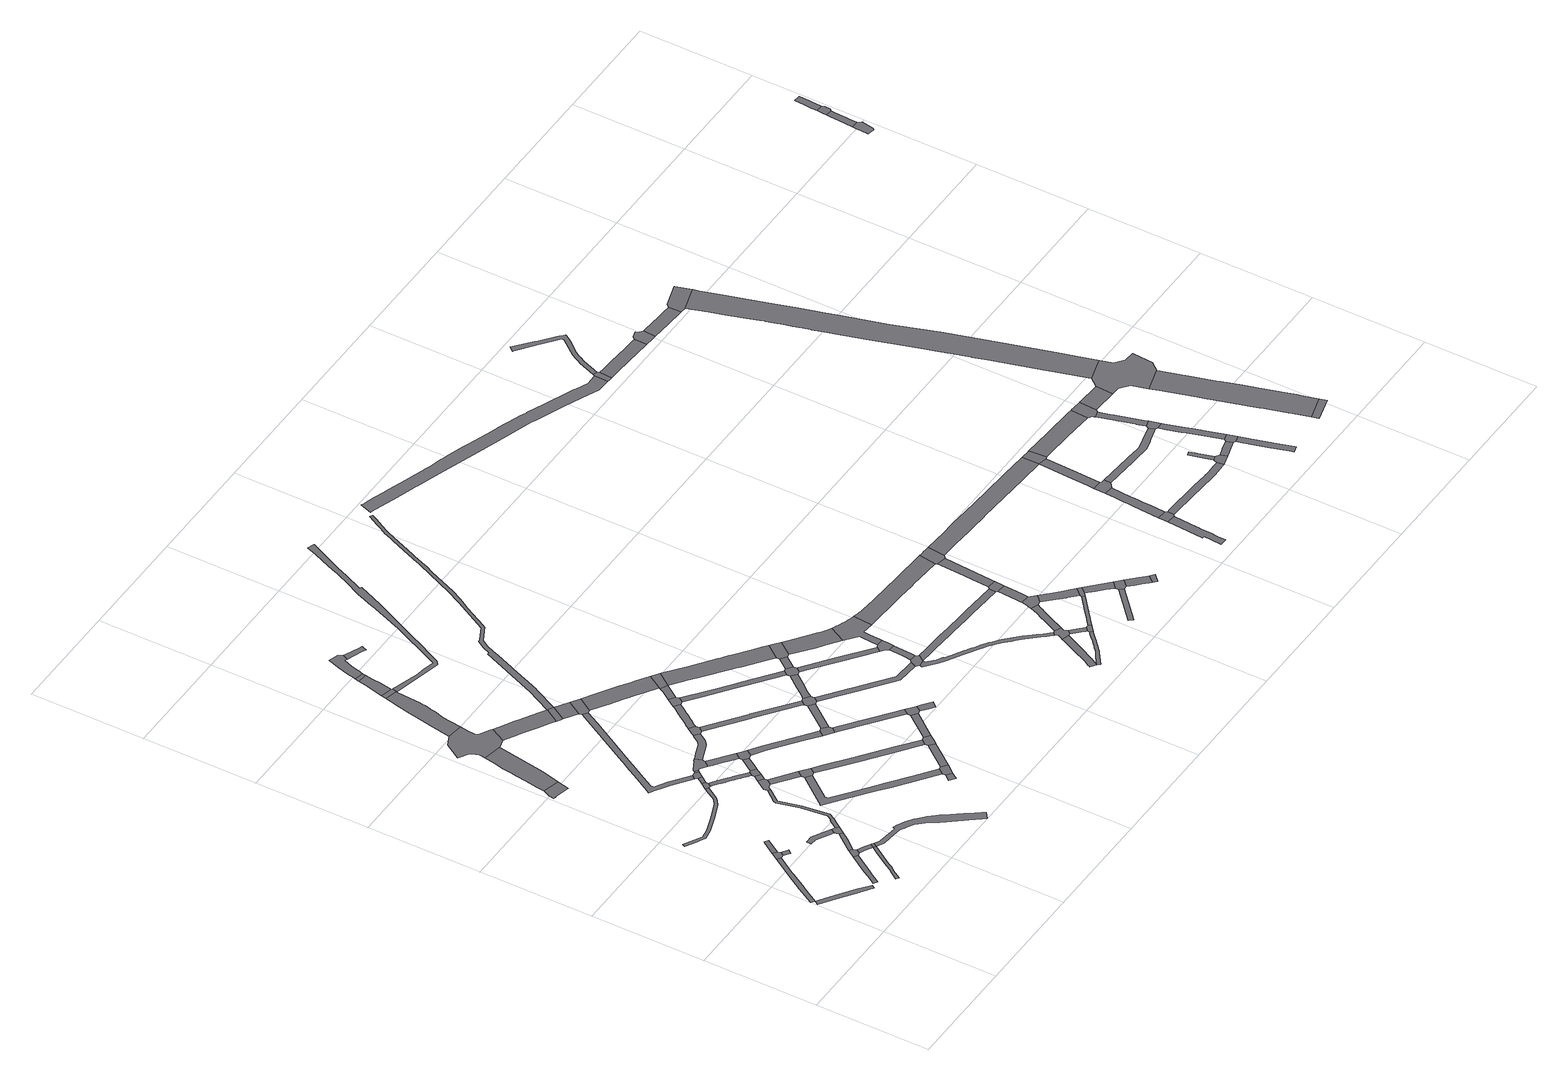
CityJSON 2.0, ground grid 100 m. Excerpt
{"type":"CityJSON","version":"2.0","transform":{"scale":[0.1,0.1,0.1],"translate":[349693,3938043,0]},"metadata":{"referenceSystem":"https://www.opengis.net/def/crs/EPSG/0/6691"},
"CityObjects":{
"road1":{"type":"Road","attributes":{"RoadStructureAttribute.sectionType":"1"},"geometry":[{"type":"MultiSurface","lod":"1","boundaries":[[[0,1,2,3,4,5,6,7,8,9,10,11,12,13,14]]]}]},
"road2":{"type":"Road","attributes":{"RoadStructureAttribute.sectionType":"1"},"geometry":[{"type":"MultiSurface","lod":"1","boundaries":[[[15,16,17,14,18,19,20,21,22,23]]]}]},
"road3":{"type":"Road","geometry":[{"type":"MultiSurface","lod":"1","boundaries":[[[24,23,22,25,26,27]]]}]},
"road4":{"type":"Road","attributes":{"RoadStructureAttribute.sectionType":"1"},"geometry":[{"type":"MultiSurface","lod":"1","boundaries":[[[28,29,30,31,32,33,34,35,36,37,38]]]}]},
"road5":{"type":"Road","geometry":[{"type":"MultiSurface","lod":"1","boundaries":[[[39,40,26,25]]]}]},
"road6":{"type":"Road","attributes":{"RoadStructureAttribute.sectionType":"1"},"geometry":[{"type":"MultiSurface","lod":"1","boundaries":[[[41,42,43,24,27]]]}]},
"road7":{"type":"Road","attributes":{"RoadStructureAttribute.sectionType":"1"},"geometry":[{"type":"MultiSurface","lod":"1","boundaries":[[[44,45,46,47,48,49,50,51,52,53,54,55,56]]]}]},
"road8":{"type":"Road","geometry":[{"type":"MultiSurface","lod":"1","boundaries":[[[57,58,28,38,59,60,61,62,63]]]}]},
"road9":{"type":"Road","attributes":{"RoadStructureAttribute.sectionType":"1"},"geometry":[{"type":"MultiSurface","lod":"1","boundaries":[[[64,65,61,60,66,67,56]]]}]},
"road10":{"type":"Road","attributes":{"RoadStructureAttribute.sectionType":"1"},"geometry":[{"type":"MultiSurface","lod":"1","boundaries":[[[68,69,70,71,72,73,74,75,76,77,78,79,80,81,82,83,84,85,86,87,88,89,90]]]}]},
"road11":{"type":"Road","attributes":{"RoadStructureAttribute.sectionType":"1"},"geometry":[{"type":"MultiSurface","lod":"1","boundaries":[[[62,91,92,93,94,95,96,63]]]}]},
"road12":{"type":"Road","attributes":{"RoadStructureAttribute.sectionType":"1"},"geometry":[{"type":"MultiSurface","lod":"1","boundaries":[[[97,98,99,100,101,102,103,104]]]}]},
"road13":{"type":"Road","geometry":[{"type":"MultiSurface","lod":"1","boundaries":[[[55,105,106,64,56]]]}]},
"road14":{"type":"Road","geometry":[{"type":"MultiSurface","lod":"1","boundaries":[[[107,108,109,110,111,112,113,114,115]]]}]},
"road15":{"type":"Road","geometry":[{"type":"MultiSurface","lod":"1","boundaries":[[[116,104,103,94,93,117]]]}]},
"road16":{"type":"Road","attributes":{"function":"3","RoadStructureAttribute.sectionType":"1"},"geometry":[{"type":"MultiSurface","lod":"1","boundaries":[[[118,119,120,121,122,123,124,107,115,125,126,127]]]}]},
"road17":{"type":"Road","attributes":{"RoadStructureAttribute.sectionType":"1"},"geometry":[{"type":"MultiSurface","lod":"1","boundaries":[[[128,129,130,131,132,133,134,135,136,137,138,139,140,141,142,143,116,117]]]}]},
"road18":{"type":"Road","attributes":{"RoadStructureAttribute.sectionType":"1"},"geometry":[{"type":"MultiSurface","lod":"1","boundaries":[[[144,145,146,147,148,149,150,151,152,153,154,155,156,157,158,159,160,161,162,163,164,165,166,167,168,169,170,171,172,105,55,173,174,175,176,177,178,179,180,181,182,183,184,185,186,187,188,189,190]]]}]},
"road19":{"type":"Road","geometry":[{"type":"MultiSurface","lod":"1","boundaries":[[[191,192,80,79,193,194]]]}]},
"road20":{"type":"Road","geometry":[{"type":"MultiSurface","lod":"1","boundaries":[[[126,195,196,197,198,199,200,201,202,203,204,205,206,207,208,209,127]]]}]},
"road21":{"type":"Road","attributes":{"RoadStructureAttribute.sectionType":"1"},"geometry":[{"type":"MultiSurface","lod":"1","boundaries":[[[210,192,191,211]]]}]},
"road22":{"type":"Road","geometry":[{"type":"MultiSurface","lod":"1","boundaries":[[[212,213,214,215,210,211,216,217,218]]]}]},
"road23":{"type":"Road","attributes":{"RoadStructureAttribute.sectionType":"1"},"geometry":[{"type":"MultiSurface","lod":"1","boundaries":[[[193,219,220,221,222,223,224,225,226,227,228,229,230,231,232,233,234,235,236,237,238,239,240,241,242,243,244,194]]]}]},
"road24":{"type":"Road","geometry":[{"type":"MultiSurface","lod":"1","boundaries":[[[134,245,246,247,248,249,250,251,252,135]]]}]},
"road25":{"type":"Road","attributes":{"RoadStructureAttribute.sectionType":"1"},"geometry":[{"type":"MultiSurface","lod":"1","boundaries":[[[217,253,254,218]]]}]},
"road26":{"type":"Road","attributes":{"RoadStructureAttribute.sectionType":"1"},"geometry":[{"type":"MultiSurface","lod":"1","boundaries":[[[255,256,257,258,259,260,261,262,263,264,265,266,267,268,269,270,271,272,273,274,275,276,277,278,215,214]]]}]},
"road27":{"type":"Road","attributes":{"RoadStructureAttribute.sectionType":"1"},"geometry":[{"type":"MultiSurface","lod":"1","boundaries":[[[249,279,280,250]]]}]},
"road28":{"type":"Road","geometry":[{"type":"MultiSurface","lod":"1","boundaries":[[[281,282,283,284,285,254,253,286,287,288,289]]]}]},
"road29":{"type":"Road","attributes":{"RoadStructureAttribute.sectionType":"1"},"geometry":[{"type":"MultiSurface","lod":"1","boundaries":[[[248,247,290,291]]]}]},
"road30":{"type":"Road","geometry":[{"type":"MultiSurface","lod":"1","boundaries":[[[280,279,292,293,294,233,232]]]}]},
"road31":{"type":"Road","attributes":{"function":"3","RoadStructureAttribute.sectionType":"1"},"geometry":[{"type":"MultiSurface","lod":"1","boundaries":[[[295,296,297,298,299,300,301,302,202,201,303,304,305,306,307,308,309,310,311,312,313,314,315]]]}]},
"road32":{"type":"Road","attributes":{"RoadStructureAttribute.sectionType":"1"},"geometry":[{"type":"MultiSurface","lod":"1","boundaries":[[[316,288,287,317,318,319,320]]]}]},
"road33":{"type":"Road","attributes":{"RoadStructureAttribute.sectionType":"1"},"geometry":[{"type":"MultiSurface","lod":"1","boundaries":[[[293,321,322,323,324,325,326,294]]]}]},
"road34":{"type":"Road","attributes":{"RoadStructureAttribute.sectionType":"1"},"geometry":[{"type":"MultiSurface","lod":"1","boundaries":[[[327,328,329,330,331,332,333,334,335,336,196,195,337,338,339,340,341,342,343,344,345,346]]]}]},
"road35":{"type":"Road","geometry":[{"type":"MultiSurface","lod":"1","boundaries":[[[290,347,348,349,350,351,352,291]]]}]},
"road36":{"type":"Road","attributes":{"RoadStructureAttribute.sectionType":"1"},"geometry":[{"type":"MultiSurface","lod":"1","boundaries":[[[353,354,355,356,357,358,359,348,347,360,361,362,363,364,365]]]}]},
"road37":{"type":"Road","geometry":[{"type":"MultiSurface","lod":"1","boundaries":[[[366,367,316,320,368,323,322,369,370]]]}]},
"road38":{"type":"Road","attributes":{"RoadStructureAttribute.sectionType":"1"},"geometry":[{"type":"MultiSurface","lod":"1","boundaries":[[[371,372,373,374,375,376,377,281,289,378,379,380,381,382,383,384]]]}]},
"road39":{"type":"Road","geometry":[{"type":"MultiSurface","lod":"1","boundaries":[[[314,385,386,387,388,315]]]}]},
"road40":{"type":"Road","attributes":{"function":"3","RoadStructureAttribute.sectionType":"1"},"geometry":[{"type":"MultiSurface","lod":"1","boundaries":[[[389,390,388,387,391,392,393,394]]]}]},
"road41":{"type":"Road","geometry":[{"type":"MultiSurface","lod":"1","boundaries":[[[327,346,395,396,397]]]}]},
"road42":{"type":"Road","geometry":[{"type":"MultiSurface","lod":"1","boundaries":[[[394,393,398,399,400]]]}]},
"road43":{"type":"Road","attributes":{"RoadStructureAttribute.sectionType":"1"},"geometry":[{"type":"MultiSurface","lod":"1","boundaries":[[[401,402,403,404]]]}]},
"road44":{"type":"Road","attributes":{"RoadStructureAttribute.sectionType":"1"},"geometry":[{"type":"MultiSurface","lod":"1","boundaries":[[[396,405,406,407,408,397]]]}]},
"road45":{"type":"Road","geometry":[{"type":"MultiSurface","lod":"1","boundaries":[[[383,409,410,411,412,413,414,384]]]}]},
"road46":{"type":"Road","attributes":{"RoadStructureAttribute.sectionType":"1"},"geometry":[{"type":"MultiSurface","lod":"1","boundaries":[[[369,415,416,417,418,419,420,421,422,370]]]}]},
"road47":{"type":"Road","geometry":[{"type":"MultiSurface","lod":"1","boundaries":[[[401,404,423,424,353,365]]]}]},
"road48":{"type":"Road","attributes":{"RoadStructureAttribute.sectionType":"1"},"geometry":[{"type":"MultiSurface","lod":"1","boundaries":[[[425,426,427,428,350,349,429,430,431,432,433,434]]]}]},
"road49":{"type":"Road","geometry":[{"type":"MultiSurface","lod":"1","boundaries":[[[408,407,267,266,435,436]]]}]},
"road50":{"type":"Road","geometry":[{"type":"MultiSurface","lod":"1","boundaries":[[[437,438,439,440,441,399,398,442,443,444,445,446,447,448,449,450,451]]]}]},
"road51":{"type":"Road","attributes":{"RoadStructureAttribute.sectionType":"1"},"geometry":[{"type":"MultiSurface","lod":"1","boundaries":[[[452,453,454,455,456,457,458,459,412,411,460,461,462,463,464,465,466,467,468,469]]]}]},
"road52":{"type":"Road","attributes":{"RoadStructureAttribute.sectionType":"1"},"geometry":[{"type":"MultiSurface","lod":"1","boundaries":[[[470,424,423,471,472,473]]]}]},
"road53":{"type":"Road","attributes":{"RoadStructureAttribute.sectionType":"1"},"geometry":[{"type":"MultiSurface","lod":"1","boundaries":[[[448,474,475,476,477,478,479,449]]]}]},
"road54":{"type":"Road","geometry":[{"type":"MultiSurface","lod":"1","boundaries":[[[480,419,418,481,482,483]]]}]},
"road55":{"type":"Road","attributes":{"RoadStructureAttribute.sectionType":"1"},"geometry":[{"type":"MultiSurface","lod":"1","boundaries":[[[409,484,485,486,487,488,489,490,410]]]}]},
"road56":{"type":"Road","attributes":{"RoadStructureAttribute.sectionType":"1"},"geometry":[{"type":"MultiSurface","lod":"1","boundaries":[[[435,491,492,493,494,495,496,497,498,499,500,501,502,503,504,505,506,507,436]]]}]},
"road57":{"type":"Road","geometry":[{"type":"MultiSurface","lod":"1","boundaries":[[[508,469,468,509,510,511]]]}]},
"road58":{"type":"Road","geometry":[{"type":"MultiSurface","lod":"1","boundaries":[[[472,512,513,514,515,434,433,473]]]}]},
"road59":{"type":"Road","attributes":{"RoadStructureAttribute.sectionType":"1"},"geometry":[{"type":"MultiSurface","lod":"1","boundaries":[[[516,517,508,511,518]]]}]},
"road60":{"type":"Road","attributes":{"RoadStructureAttribute.sectionType":"1"},"geometry":[{"type":"MultiSurface","lod":"1","boundaries":[[[519,520,480,483]]]}]},
"road61":{"type":"Road","attributes":{"RoadStructureAttribute.sectionType":"1"},"geometry":[{"type":"MultiSurface","lod":"1","boundaries":[[[521,522,482,481,523,524,525,526]]]}]},
"road62":{"type":"Road","attributes":{"RoadStructureAttribute.sectionType":"1"},"geometry":[{"type":"MultiSurface","lod":"1","boundaries":[[[527,515,514,528]]]}]},
"road63":{"type":"Road","geometry":[{"type":"MultiSurface","lod":"1","boundaries":[[[518,529,530,500,499,516]]]}]},
"road64":{"type":"Road","geometry":[{"type":"MultiSurface","lod":"1","boundaries":[[[520,519,531,532,533,534,535,488,487]]]}]},
"road65":{"type":"Road","attributes":{"RoadStructureAttribute.sectionType":"1"},"geometry":[{"type":"MultiSurface","lod":"1","boundaries":[[[536,537,538,510,509,539,540,541,542,543]]]}]},
"road66":{"type":"Road","attributes":{"RoadStructureAttribute.sectionType":"1"},"geometry":[{"type":"MultiSurface","lod":"1","boundaries":[[[544,545,546,547,548,549,550,551,552,553,554,555,556,557,558,559,560,561,562,563,564,565,566,386,385,567,568,569,570,571,572,573,574,575,576,577,578,579,580,581,582,583]]]}]},
"road67":{"type":"Road","geometry":[{"type":"MultiSurface","lod":"1","boundaries":[[[525,527,528,584,585,526]]]}]},
"road68":{"type":"Road","attributes":{"RoadStructureAttribute.sectionType":"1"},"geometry":[{"type":"MultiSurface","lod":"1","boundaries":[[[586,587,588,589,590,591,535,534]]]}]},
"road69":{"type":"Road","attributes":{"RoadStructureAttribute.sectionType":"1"},"geometry":[{"type":"MultiSurface","lod":"1","boundaries":[[[592,593,594,595,585,584]]]}]},
"road70":{"type":"Road","attributes":{"RoadStructureAttribute.sectionType":"1"},"geometry":[{"type":"MultiSurface","lod":"1","boundaries":[[[596,597,598,599,600,601,602,603,604,605,606,607,608,609,610,611,612,613,614,615,616,617,529,518]]]}]},
"road71":{"type":"Road","geometry":[{"type":"MultiSurface","lod":"1","boundaries":[[[618,619,543,542,620,589,588,621,622]]]}]},
"road72":{"type":"Road","attributes":{"RoadStructureAttribute.sectionType":"1"},"geometry":[{"type":"MultiSurface","lod":"1","boundaries":[[[623,624,625,626,627,532,531,628,629,630,631,632,633,634]]]}]},
"road73":{"type":"Road","attributes":{"RoadStructureAttribute.sectionType":"1"},"geometry":[{"type":"MultiSurface","lod":"1","boundaries":[[[635,636,637,638,639,640,641,642,643,644,645,646,647,648,649,650,651,652,653,654,655,656,657,658,659,660,661,662,663,664,665,666,667,668,669,670,671,672,673,674,675,676,677,678,679,680,681,682,683,684,685,686,687,688,689,690,691,327,397]]]}]},
"road74":{"type":"Road","attributes":{"RoadStructureAttribute.sectionType":"1"},"geometry":[{"type":"MultiSurface","lod":"1","boundaries":[[[692,693,619,618,694,695]]]}]},
"road75":{"type":"Road","geometry":[{"type":"MultiSurface","lod":"1","boundaries":[[[696,697,698,608,607,692,695]]]}]},
"road76":{"type":"Road","attributes":{"RoadStructureAttribute.sectionType":"1"},"geometry":[{"type":"MultiSurface","lod":"1","boundaries":[[[621,699,700,701,702,703,704,705,706,622]]]}]},
"road77":{"type":"Road","geometry":[{"type":"MultiSurface","lod":"1","boundaries":[[[707,708,709,634,633,710,711]]]}]},
"road78":{"type":"Road","attributes":{"RoadStructureAttribute.sectionType":"1"},"geometry":[{"type":"MultiSurface","lod":"1","boundaries":[[[712,713,714,715,716,717,697,696,718,719,720,721,722,723,724]]]}]},
"road79":{"type":"Road","attributes":{"RoadStructureAttribute.sectionType":"1"},"geometry":[{"type":"MultiSurface","lod":"1","boundaries":[[[725,726,727,728,729,709,708]]]}]},
"road80":{"type":"Road","geometry":[{"type":"MultiSurface","lod":"1","boundaries":[[[703,702,730,728,727,731,732,733,734,735]]]}]},
"road81":{"type":"Road","geometry":[{"type":"MultiSurface","lod":"1","boundaries":[[[734,736,737,738,739,740,741,742,743,744,745,746,724,723,747,748,735]]]}]},
"road82":{"type":"Road","attributes":{"RoadStructureAttribute.sectionType":"1"},"geometry":[{"type":"MultiSurface","lod":"1","boundaries":[[[710,749,750,751,752,753,754,755,756,757,758,759,760,761,762,763,764,765,766,767,768,769,770,771,772,773,774,775,776,777,778,779,780,781,782,783,784,785,786,787,788,789,790,791,792,793,794,795,796,797,798,711]]]}]},
"road83":{"type":"Road","attributes":{"RoadStructureAttribute.sectionType":"1"},"geometry":[{"type":"MultiSurface","lod":"1","boundaries":[[[799,800,801,802,803,804,805,806,807,808,809,810,811,812,813,814,815,816,817,818,819,820,821,822,823]]]}]},
"road84":{"type":"Road","attributes":{"RoadStructureAttribute.sectionType":"1"},"geometry":[{"type":"MultiSurface","lod":"1","boundaries":[[[824,825,826,827,828,829,830,831,832,833,834,835,836,837,838,839,840,841,842,843,844,845,846,707,711]]]}]},
"road85":{"type":"Road","attributes":{"RoadStructureAttribute.sectionType":"1"},"geometry":[{"type":"MultiSurface","lod":"1","boundaries":[[[847,848,849,850,851,852,853,854,855,856,857,858,859,860,861,862,863,864,865,866,867,868,869,812]]]}]},
"road86":{"type":"Road","geometry":[{"type":"MultiSurface","lod":"1","boundaries":[[[870,871,872,873,874,875,777,776,876,877,878,879,799,823]]]}]},
"road87":{"type":"Road","attributes":{"RoadStructureAttribute.sectionType":"1"},"geometry":[{"type":"MultiSurface","lod":"1","boundaries":[[[880,881,871,870,882,883,884,885]]]}]},
"road88":{"type":"Road","geometry":[{"type":"MultiSurface","lod":"1","boundaries":[[[886,880,885,858,857,887]]]}]},
"road89":{"type":"Road","attributes":{"RoadStructureAttribute.sectionType":"1"},"geometry":[{"type":"MultiSurface","lod":"1","boundaries":[[[888,889,890,891,875,874,892,893,894,895,896,897,898,899,900,901,902,903]]]}]},
"road90":{"type":"Road","attributes":{"RoadStructureAttribute.sectionType":"1"},"geometry":[{"type":"MultiSurface","lod":"1","boundaries":[[[739,904,905,906,907,908,909,910,911,912,913,914,915,916,917,918,919,920,921,922,923,924,925,926,740]]]}]},
"road91":{"type":"Road","attributes":{"RoadStructureAttribute.sectionType":"1"},"geometry":[{"type":"MultiSurface","lod":"1","boundaries":[[[927,928,929,930,931,932,933,934,935,886,887]]]}]},
"road92":{"type":"Road","geometry":[{"type":"MultiSurface","lod":"1","boundaries":[[[902,936,937,938,939,940,941,942,943,944,903]]]}]},
"road93":{"type":"Road","attributes":{"RoadStructureAttribute.sectionType":"1"},"geometry":[{"type":"MultiSurface","lod":"1","boundaries":[[[945,946,947,940,939,948,949,950]]]}]},
"road94":{"type":"Road","geometry":[{"type":"MultiSurface","lod":"1","boundaries":[[[838,837,945,950,951,952,953]]]}]},
"road95":{"type":"Road","attributes":{"RoadStructureAttribute.sectionType":"1"},"geometry":[{"type":"MultiSurface","lod":"1","boundaries":[[[954,955,956,957,937,936,958,959,960,961]]]}]},
"road96":{"type":"Road","attributes":{"RoadStructureAttribute.sectionType":"1"},"geometry":[{"type":"MultiSurface","lod":"1","boundaries":[[[962,963,964,965,966]]]}]},
"road97":{"type":"Road","attributes":{"RoadStructureAttribute.sectionType":"1"},"geometry":[{"type":"MultiSurface","lod":"1","boundaries":[[[952,967,968,969,970,971,972,973,953]]]}]},
"road98":{"type":"Road","geometry":[{"type":"MultiSurface","lod":"1","boundaries":[[[930,974,975,954,961,931]]]}]},
"road99":{"type":"Road","attributes":{"RoadStructureAttribute.sectionType":"1"},"geometry":[{"type":"MultiSurface","lod":"1","boundaries":[[[974,976,977,978,979,980,975]]]}]},
"road100":{"type":"Road","geometry":[{"type":"MultiSurface","lod":"1","boundaries":[[[981,982,983,984,985,915,914,969,968]]]}]},
"road101":{"type":"Road","geometry":[{"type":"MultiSurface","lod":"1","boundaries":[[[986,987,979,978,962,966]]]}]},
"road102":{"type":"Road","attributes":{"RoadStructureAttribute.sectionType":"1"},"geometry":[{"type":"MultiSurface","lod":"1","boundaries":[[[988,989,990,987,986,991,992,993,994]]]}]},
"road103":{"type":"Road","geometry":[{"type":"MultiSurface","lod":"1","boundaries":[[[995,996,988,994]]]}]},
"road104":{"type":"Road","attributes":{"RoadStructureAttribute.sectionType":"1"},"geometry":[{"type":"MultiSurface","lod":"1","boundaries":[[[997,998,999,1000,1001,1002,1003,1004,1005,1006,1007,1008,1009,1010,1011,1012,1013,1014,1015,1016,1017,1018,1019,1020,1021,1022,1023,1024,1025,1026,1027,1028,1029,1030,1031,1032,1033,1034,1035,1036,1037,1038,1039,1040,1041,1042,1043,1044,1045,1046,1047,1048,1049,1050,1051,1052,1053,1054,1055,1056,1057,1058,1059,1060]]]}]},
"road105":{"type":"Road","attributes":{"RoadStructureAttribute.sectionType":"1"},"geometry":[{"type":"MultiSurface","lod":"1","boundaries":[[[1061,1062,1063,1064,1065,1066,1067,1068,1069,1070,1071,1072,982,981,1073,1074,1075,1076,1077,1078,1079,1080,1081,1082,1065,1083,1084,1085]]]}]},
"road106":{"type":"Road","attributes":{"RoadStructureAttribute.sectionType":"1"},"geometry":[{"type":"MultiSurface","lod":"1","boundaries":[[[1086,1087,1088,1089,1090,1091,1092,1093,1094,1095,1096]]]}]},
"road107":{"type":"Road","geometry":[{"type":"MultiSurface","lod":"1","boundaries":[[[1095,1097,1098,1099,1100,1101,1096]]]}]},
"road108":{"type":"Road","attributes":{"RoadStructureAttribute.sectionType":"1"},"geometry":[{"type":"MultiSurface","lod":"1","boundaries":[[[1102,1103,1104,1105,1106,1107,1101,1100,1108,1109,1110,1111,1112,1113,1114,1115,1116,1117,1118]]]}]},
"road109":{"type":"Road","geometry":[{"type":"MultiSurface","lod":"1","boundaries":[[[1117,1119,1120,1121,1061,1085,1118]]]}]},
"road110":{"type":"Road","attributes":{"RoadStructureAttribute.sectionType":"1"},"geometry":[{"type":"MultiSurface","lod":"1","boundaries":[[[1098,1122,1123,1124,1125,1126,1127,1128,1129,1130,1131,1132,1133,1134,1135,1136,1137,1099]]]}]},
"road111":{"type":"Road","geometry":[{"type":"MultiSurface","lod":"1","boundaries":[[[1065,1064,1138,1139,1140,1141,1066]]]}]},
"road112":{"type":"Road","geometry":[{"type":"MultiSurface","lod":"1","boundaries":[[[1142,1143,1144,1145,1146,1020,1019]]]}]},
"road113":{"type":"Road","attributes":{"RoadStructureAttribute.sectionType":"1"},"geometry":[{"type":"MultiSurface","lod":"1","boundaries":[[[1147,1148,1149,1150,1151,1152,1153,1154,1155,1156,1157,1158,1159,1160,1161,1162,1163,1164,1120,1119]]]}]},
"road114":{"type":"Road","attributes":{"RoadStructureAttribute.sectionType":"1"},"geometry":[{"type":"MultiSurface","lod":"1","boundaries":[[[1165,1166,1167,1168,1169,1170,1171,1172,1173,1174,1175,1176,1177,1146,1145,1178,1179,1180,1181,1182,1183,1184,1185,1186,1187,1188,1189,1190,1191,1192,1193,1194,1195]]]}]},
"road115":{"type":"Road","attributes":{"RoadStructureAttribute.sectionType":"1"},"geometry":[{"type":"MultiSurface","lod":"1","boundaries":[[[1196,1197,1198,1139,1138,1199,1200,1201,1202,1203,1204]]]}]},
"road116":{"type":"Road","attributes":{"RoadStructureAttribute.sectionType":"1"},"geometry":[{"type":"MultiSurface","lod":"1","boundaries":[[[1205,1206,1207,1208,1209,1210,1211,1212,1213,1144,1143,1214,1215,1216,1217]]]}]},
"road117":{"type":"Road","attributes":{"RoadStructureAttribute.sectionType":"1"},"geometry":[{"type":"MultiSurface","lod":"1","boundaries":[[[1218,1219,1220,1221,1222,1223]]]}]},
"road118":{"type":"Road","geometry":[{"type":"MultiSurface","lod":"1","boundaries":[[[1224,1225,1218,1223,1128,1127,1226,1227,1228,1229,1230,1231]]]}]},
"road119":{"type":"Road","attributes":{"RoadStructureAttribute.sectionType":"1"},"geometry":[{"type":"MultiSurface","lod":"1","boundaries":[[[1232,1233,1234,1235,1236,1237,1238,1231,1230]]]}]},
"road120":{"type":"Road","geometry":[{"type":"MultiSurface","lod":"1","boundaries":[[[1235,1234,1239,1240,1241,1242,1243]]]}]},
"road121":{"type":"Road","geometry":[{"type":"MultiSurface","lod":"1","boundaries":[[[1244,1245,1157,1156,1246,1247,1248]]]}]},
"road122":{"type":"Road","attributes":{"RoadStructureAttribute.sectionType":"1"},"geometry":[{"type":"MultiSurface","lod":"1","boundaries":[[[1249,1250,1251,1252,1240,1239,1253,1254,1255,1256,1257,1258]]]}]},
"road123":{"type":"Road","attributes":{"RoadStructureAttribute.sectionType":"1"},"geometry":[{"type":"MultiSurface","lod":"1","boundaries":[[[1242,1259,1260,1261,1262,1263,1264,1247,1246,1265,1266,1267,1268,1269,1270,1243]]]}]},
"road124":{"type":"Road","attributes":{"RoadStructureAttribute.sectionType":"1"},"geometry":[{"type":"MultiSurface","lod":"1","boundaries":[[[1271,1272,1273,1274,1275,1276,1277,1278,1279,1280,1281,1282,1283,1244,1248]]]}]},
"road125":{"type":"Road","geometry":[{"type":"MultiSurface","lod":"1","boundaries":[[[1205,1217,1284,1285,1286,1287,1288,1289]]]}]},
"road126":{"type":"Road","geometry":[{"type":"MultiSurface","lod":"1","boundaries":[[[1290,1291,1204,1203,1292,1293,1294,1277,1276,1295,1296]]]}]},
"road127":{"type":"Road","attributes":{"RoadStructureAttribute.sectionType":"1"},"geometry":[{"type":"MultiSurface","lod":"1","boundaries":[[[1295,1297,1298,1299,1300,1301,1302,1303,1304,1296]]]}]},
"road128":{"type":"Road","attributes":{"RoadStructureAttribute.sectionType":"1"},"geometry":[{"type":"MultiSurface","lod":"1","boundaries":[[[1285,1305,1306,1307,1308,1309,1310,1286]]]}]},
"road129":{"type":"Road","geometry":[{"type":"MultiSurface","lod":"1","boundaries":[[[1311,1312,1313,1314]]]}]},
"road130":{"type":"Road","attributes":{"function":"2","RoadStructureAttribute.sectionType":"1"},"geometry":[{"type":"MultiSurface","lod":"1","boundaries":[[[1315,1316,1317,1318,1319,1320,1321,1322,1323,1324,1325,1326,1327,1328,1329,1330,1331,1332,1333,1334,1335,1336,1337,1338,1339,1340,1341,1311,1314]]]}]},
"road131":{"type":"Road","geometry":[{"type":"MultiSurface","lod":"1","boundaries":[[[1342,1343,1344,1345,1346,1300,1299,1347,1348,1328,1327,1349]]]}]},
"road132":{"type":"Road","attributes":{"function":"2","RoadStructureAttribute.sectionType":"1"},"geometry":[{"type":"MultiSurface","lod":"1","boundaries":[[[1350,1351,1352,1353,1354,1355,1356,1357,1358,1359,1360,1361,1362,1363,1364,1365,1366,1367,1368,1369,1370,1371,1372,1373,1374,1375,1376,1377,1378,1379,1380,1381,1382,1383,1384,1385,1386,1387,1388,1389,1390,1391,1392,1393,1346,1345]]]}]},
"road133":{"type":"Road","geometry":[{"type":"MultiSurface","lod":"1","boundaries":[[[1394,1395,1396,1397,1398,1307,1306,1367,1366]]]}]},
"road134":{"type":"Road","geometry":[{"type":"MultiSurface","lod":"1","boundaries":[[[1399,1400,1401,1402,1403,1404,1405,1406,1407]]]}]},
"road135":{"type":"Road","attributes":{"RoadStructureAttribute.sectionType":"1"},"geometry":[{"type":"MultiSurface","lod":"1","boundaries":[[[1408,1409,1407,1406,1410,1411,1412,1413,1414,1415,1416]]]}]},
"road136":{"type":"Road","geometry":[{"type":"MultiSurface","lod":"1","boundaries":[[[1415,1417,1418,1419,1420,1421,1416]]]}]},
"road137":{"type":"Road","attributes":{"RoadStructureAttribute.sectionType":"1"},"geometry":[{"type":"MultiSurface","lod":"1","boundaries":[[[1422,1423,1424,1425,1426,1427,1428,1429,1420,1419]]]}]}
},
"vertices":[
[11,596,0],[45,572,0],[162,490,0],[299,393,0],[306,388,0],[346,363,0],[386,334,0],[391,330,0],[398,325,0],[419,354,0],[364,397,0],[335,420,0],[202,514,0],[65,609,0],[35,630,0],
[185,960,0],[96,810,0],[3,654,0],[123,778,0],[129,787,0],[216,934,0],[231,958,0],[332,1112,0],[299,1134,0],
[342,1199,0],[362,1115,0],[384,1149,0],[375,1177,0],
[627,648,0],[583,583,0],[574,568,0],[536,508,0],[478,414,0],[438,358,0],[474,340,0],[502,387,0],[506,395,0],[567,486,0],[660,625,0],
[415,1080,0],[438,1113,0],
[455,1299,0],[422,1321,0],[416,1313,0],
[767,528,0],[673,383,0],[642,335,0],[616,299,0],[575,239,0],[597,222,0],[633,277,0],[648,299,0],[678,343,0],[690,361,0],[699,374,0],[822,560,0],[797,575,0],
[657,693,0],[634,659,0],[668,627,0],[688,632,0],[707,668,0],[700,696,0],[674,716,0],
[818,610,0],[776,636,0],[755,601,0],[776,588,0],
[161,1760,0],[185,1746,0],[226,1725,0],[321,1742,0],[470,1791,0],[607,1844,0],[613,1848,0],[665,1889,0],[682,1915,0],[685,1921,0],[725,1981,0],[743,2007,0],[719,2026,0],[689,1977,0],[645,1906,0],[599,1871,0],[468,1820,0],[429,1805,0],[377,1788,0],[311,1767,0],[229,1754,0],[77,1837,0],[66,1816,0],
[782,798,0],[788,806,0],[825,858,0],[797,878,0],[765,835,0],[693,741,0],
[749,992,0],[660,1043,0],[590,1044,0],[589,999,0],[647,998,0],[739,946,0],[789,917,0],[812,956,0],
[843,596,0],[826,606,0],
[61,3065,0],[47,3036,0],[32,3004,0],[27,2961,0],[45,2951,0],[48,2957,0],[183,2924,0],[196,2979,0],[209,3029,0],
[842,938,0],[868,920,0],
[139,3554,0],[122,3468,0],[114,3390,0],[102,3338,0],[90,3249,0],[73,3134,0],[69,3106,0],[248,3186,0],[319,3617,0],[159,3650,0],
[889,949,0],[932,1007,0],[933,1010,0],[959,1058,0],[930,1291,0],[883,1484,0],[968,1592,0],[948,1607,0],[863,1500,0],[858,1479,0],[905,1286,0],[933,1063,0],[911,1021,0],[904,1012,0],[899,1017,0],[849,948,0],
[1595,47,0],[1575,72,0],[1545,113,0],[1504,171,0],[1496,182,0],[1403,309,0],[1385,334,0],[1367,356,0],[1345,381,0],[1321,406,0],[1295,431,0],[1263,458,0],[1243,475,0],[1231,484,0],[1208,502,0],[1185,517,0],[1166,527,0],[1140,541,0],[1117,551,0],[1091,560,0],[1081,563,0],[1079,564,0],[1076,558,0],[1069,543,0],[1066,544,0],[1033,552,0],[899,567,0],[884,571,0],[861,585,0],[888,528,0],[1007,516,0],[1076,505,0],[1095,495,0],[1112,487,0],[1128,478,0],[1135,474,0],[1188,442,0],[1209,420,0],[1245,382,0],[1290,318,0],[1311,292,0],[1343,250,0],[1368,219,0],[1424,146,0],[1449,114,0],[1512,32,0],[1536,1,0],
[784,2060,0],[757,2079,0],[763,2008,0],[787,2040,0],
[402,3639,0],[474,3772,0],[458,3780,0],[365,3832,0],[352,3866,0],[362,3937,0],[370,3995,0],[231,4015,0],[174,3989,0],[142,3974,0],[52,3830,0],[64,3823,0],[138,3778,0],[147,3756,0],[170,3704,0],
[797,2135,0],[824,2115,0],
[831,2190,0],[830,2190,0],[803,2187,0],[775,2152,0],[856,2157,0],[863,2166,0],[836,2186,0],
[791,1989,0],[796,1986,0],[830,1959,0],[836,1954,0],[866,1931,0],[869,1929,0],[883,1918,0],[893,1910,0],[922,1888,0],[943,1872,0],[963,1857,0],[970,1851,0],[999,1829,0],[1035,1802,0],[1055,1833,0],[953,1915,0],[947,1920,0],[920,1940,0],[917,1943,0],[908,1949,0],[902,1954,0],[891,1963,0],[853,1991,0],[848,1996,0],[844,1998,0],[820,2017,0],
[984,1612,0],[990,1621,0],[1020,1626,0],[1054,1675,0],[1050,1699,0],[1005,1731,0],[993,1713,0],[943,1640,0],
[875,2182,0],[848,2202,0],
[657,2300,0],[644,2309,0],[592,2340,0],[540,2371,0],[533,2401,0],[585,2494,0],[670,2643,0],[696,2688,0],[722,2733,0],[843,2945,0],[947,3128,0],[1015,3247,0],[974,3275,0],[933,3203,0],[800,2970,0],[664,2734,0],[637,2686,0],[628,2671,0],[551,2536,0],[471,2396,0],[455,2369,0],[504,2342,0],[565,2305,0],[619,2273,0],
[1081,1746,0],[1036,1777,0],
[973,2275,0],[950,2266,0],[952,2262,0],[911,2243,0],[860,2218,0],[895,2185,0],[951,2142,0],[989,2191,0],[995,2219,0],
[1223,1472,0],[1259,1520,0],
[1108,1786,0],[1123,1808,0],[1076,1840,0],
[358,4648,0],[348,4608,0],[342,4583,0],[333,4546,0],[321,4491,0],[306,4413,0],[298,4367,0],[268,4205,0],[385,4100,0],[395,4170,0],[403,4194,0],[410,4219,0],[422,4259,0],[427,4287,0],[431,4305,0],[442,4358,0],[446,4383,0],[450,4407,0],[456,4508,0],[464,4627,0],[359,4653,0],
[1194,2033,0],[982,2118,0],[1026,2085,0],[1121,2012,0],[1156,1985,0],
[1154,1854,0],[1198,1921,0],[1154,1952,0],[1120,1902,0],[1112,1891,0],[1082,1848,0],
[883,3532,0],[870,3539,0],[868,3540,0],[858,3547,0],[827,3565,0],[670,3660,0],[656,3669,0],[633,3681,0],[576,3715,0],[527,3742,0],[487,3592,0],[554,3555,0],[579,3541,0],[591,3535,0],[634,3508,0],[666,3489,0],[709,3463,0],[717,3458,0],[778,3420,0],[804,3405,0],
[1227,1442,0],[1275,1406,0],[1304,1410,0],[1341,1457,0],[1285,1501,0],[1272,1510,0],
[1839,612,0],[1668,740,0],[1489,878,0],[1428,925,0],[1244,1068,0],[1115,1167,0],[1110,1197,0],[1012,1170,0],[1208,1020,0],[1373,892,0],[1458,826,0],[1632,692,0],[1801,565,0],
[1243,1995,0],[1219,2013,0],[1160,1961,0],[1233,1929,0],[1266,1980,0],
[1197,2418,0],[1155,2355,0],[1130,2334,0],[1091,2319,0],[1035,2299,0],[995,2283,0],[980,2277,0],[1056,2243,0],[1112,2263,0],[1160,2282,0],[1200,2314,0],[1245,2382,0],[1249,2388,0],[1201,2423,0],
[470,4625,0],[480,4667,0],[471,4676,0],[369,4700,0],
[412,4872,0],[389,4783,0],[490,4785,0],[498,4857,0],[509,4927,0],[423,4934,0],
[837,3384,0],[852,3375,0],[930,3504,0],
[514,4955,0],[433,4977,0],[431,4974,0],
[1805,535,0],[1765,484,0],[1812,447,0],[1852,499,0],
[907,3340,0],[920,3332,0],[965,3303,0],[1046,3430,0],
[1279,2393,0],[1307,2434,0],[1303,2464,0],[1253,2498,0],[1216,2444,0],[1209,2434,0],
[1338,1861,0],[1450,1776,0],[1587,1671,0],[1711,1577,0],[1747,1625,0],[1562,1766,0],[1487,1823,0],[1373,1910,0],
[1916,579,0],[1868,616,0],
[1961,979,0],[1891,1032,0],[1619,1242,0],[1421,1396,0],[1356,1370,0],[1384,1348,0],[1605,1177,0],[1855,984,0],[2027,854,0],[2064,902,0],
[1042,3254,0],[1123,3381,0],
[506,5234,0],[488,5182,0],[479,5154,0],[451,5047,0],[436,4987,0],[518,4975,0],[522,4990,0],[529,5016,0],[532,5026,0],[547,5080,0],[573,5153,0],[597,5143,0],[616,5194,0],[598,5232,0],[514,5257,0],
[1405,2717,0],[1390,2695,0],[1355,2644,0],[1352,2639,0],[1344,2628,0],[1305,2572,0],[1293,2555,0],[1269,2521,0],[1318,2487,0],[1345,2525,0],[1354,2538,0],[1394,2594,0],[1401,2605,0],[1420,2633,0],[1439,2661,0],[1455,2683,0],[1462,2694,0],[1412,2728,0],
[1952,724,0],[2000,688,0],[2078,788,0],[2031,825,0],
[724,5095,0],[767,5078,0],[783,5118,0],[784,5122,0],[760,5132,0],[646,5181,0],
[1777,1629,0],[1789,1517,0],[1828,1563,0],[1824,1592,0],
[1603,2148,0],[1609,2143,0],[1925,1899,0],[1946,1883,0],[1976,1923,0],[1639,2183,0],[1635,2186,0],
[1052,3248,0],[1167,3174,0],[1181,3163,0],[1292,3094,0],[1334,3068,0],[1339,3065,0],[1371,3043,0],[1442,2998,0],[1542,2934,0],[1624,3060,0],[1515,3130,0],[1489,3147,0],[1437,3180,0],[1431,3184,0],[1414,3197,0],[1262,3292,0],[1227,3315,0],
[1464,2804,0],[1491,2698,0],[1519,2741,0],[1514,2770,0],
[2087,799,0],[2096,810,0],[2141,869,0],[2094,906,0],
[1536,2920,0],[1519,2881,0],[1600,2892,0],
[1997,1816,0],[1950,1853,0],
[2233,1249,0],[1890,1515,0],[1827,1488,0],[2196,1202,0],[2259,1153,0],[2296,1200,0],
[2263,1123,0],[2310,1086,0],
[1690,3013,0],[1646,3046,0],
[2027,1820,0],[2057,1860,0],[2057,1863,0],[2053,1890,0],[2006,1926,0],
[1927,2427,0],[1859,2479,0],[1730,2578,0],[1624,2597,0],[1830,2438,0],[1896,2388,0],[2172,2176,0],[2202,2215,0],
[1548,6069,0],[1515,5980,0],[1480,5897,0],[1429,5775,0],[1412,5725,0],[1340,5571,0],[1307,5505,0],[1284,5457,0],[1271,5429,0],[1226,5306,0],[1224,5300,0],[1103,4991,0],[1071,4922,0],[1058,4895,0],[973,4713,0],[968,4703,0],[900,4563,0],[865,4568,0],[846,4573,0],[822,4580,0],[813,4583,0],[779,4587,0],[733,4594,0],[840,4533,0],[894,4520,0],[904,4522,0],[936,4550,0],[1001,4687,0],[1006,4698,0],[1104,4906,0],[1272,5260,0],[1308,5342,0],[1369,5480,0],[1351,5487,0],[1368,5524,0],[1369,5527,0],[1458,5725,0],[1465,5743,0],[1532,5888,0],[1607,6050,0],
[2340,1090,0],[2377,1137,0],
[2094,1943,0],[2138,2000,0],[2223,2109,0],[2176,2146,0],[2091,2036,0],[2047,1980,0],
[2398,1045,0],[2445,1008,0],[2482,1055,0],[2404,1116,0],
[1701,2814,0],[1721,2799,0],[1749,2777,0],[1803,2733,0],[1856,2693,0],[1982,2595,0],[2020,2566,0],[2042,2548,0],[2063,2532,0],[2079,2519,0],[2237,2398,0],[2304,2346,0],[2398,2470,0],[2355,2503,0],[2299,2546,0],[2160,2652,0],[2139,2669,0],[2118,2684,0],[2088,2707,0],[2069,2723,0],[1874,2871,0],[1702,3005,0],
[2280,2183,0],[2232,2219,0],[2173,2163,0],[2253,2113,0],[2283,2153,0],
[2593,1448,0],[2442,1564,0],[2318,1659,0],[2288,1682,0],[2062,1856,0],[2032,1816,0],[2235,1660,0],[2287,1619,0],[2437,1505,0],[2575,1399,0],[2765,1388,0],[2792,1437,0],
[1037,3717,0],[1050,3743,0],[1057,3760,0],[1064,3778,0],[1159,4009,0],[1165,4025,0],[1230,4178,0],[1254,4242,0],[1280,4307,0],[1320,4367,0],[1417,4416,0],[1456,4435,0],[1470,4460,0],[1580,4663,0],[1611,4714,0],[1642,4769,0],[1693,4867,0],[1799,5115,0],[1832,5183,0],[1841,5204,0],[1892,5328,0],[1899,5346,0],[2020,5638,0],[2031,5656,0],[2064,5717,0],[2108,5796,0],[2132,5842,0],[2108,5855,0],[2078,5801,0],[2056,5761,0],[2032,5718,0],[1993,5644,0],[1990,5639,0],[1929,5490,0],[1879,5370,0],[1836,5266,0],[1830,5252,0],[1813,5208,0],[1781,5139,0],[1709,4977,0],[1676,4905,0],[1604,4757,0],[1438,4459,0],[1319,4397,0],[1309,4392,0],[1299,4396,0],[1293,4393,0],[1291,4392,0],[1248,4321,0],[1219,4253,0],[1201,4258,0],[1178,4199,0],[1109,4032,0],[1108,4030,0],[1012,3798,0],[1006,3780,0],[1000,3766,0],
[2307,2317,0],[2269,2267,0],[2317,2231,0],[2355,2280,0],
[2385,2284,0],[2479,2407,0],[2420,2453,0],
[2328,2055,0],[2524,1904,0],[2765,1719,0],[2777,1709,0],[2808,1749,0],[2545,1952,0],[2359,2095,0],[2344,2106,0],
[2893,1428,0],[2872,1450,0],[2815,1457,0],[2792,1364,0],[2849,1370,0],
[2784,2179,0],[2752,2198,0],[2740,2206,0],[2709,2230,0],[2678,2255,0],[2516,2379,0],[2441,2241,0],[2561,2148,0],[2604,2115,0],[2625,2099,0],[2652,2079,0],[2737,2015,0],[2818,2161,0],
[2875,1476,0],[2877,1493,0],[2887,1649,0],[2828,1653,0],[2820,1528,0],
[2815,1680,0],[2887,1657,0],[2889,1675,0],[2891,1704,0],[2895,1757,0],[2835,1761,0],
[2896,1776,0],[2903,1874,0],[2907,1929,0],[3009,1923,0],[3019,2088,0],[2993,2095,0],[2963,2104,0],[2933,2113,0],[2910,2122,0],[2882,2133,0],[2851,2146,0],[2846,1932,0],[2844,1902,0],
[2790,1339,0],[2829,1305,0],[2893,1251,0],[2921,1233,0],[2931,1228,0],[2954,1214,0],[2996,1189,0],[3063,1148,0],[3065,1146,0],[3119,1114,0],[3131,1108,0],[3171,1084,0],[3185,1075,0],[3196,1069,0],[3221,1053,0],[3246,1036,0],[3274,1016,0],[3285,1008,0],[3352,954,0],[3357,949,0],[3398,907,0],[3419,887,0],[3469,840,0],[3470,834,0],[3553,743,0],[3585,708,0],[3600,691,0],[3626,663,0],[3650,686,0],[3598,743,0],[3564,783,0],[3521,832,0],[3493,864,0],[3376,981,0],[3317,1028,0],[3295,1045,0],[3241,1083,0],[3238,1085,0],[3203,1106,0],[3192,1112,0],[3173,1124,0],[3140,1145,0],[3135,1147,0],[3119,1158,0],[3037,1208,0],[3030,1211,0],[2964,1252,0],[2965,1258,0],[2919,1285,0],[2848,1347,0],
[3617,588,0],[3603,559,0],[3576,502,0],[3549,440,0],[3548,439,0],[3542,427,0],[3536,414,0],[3504,343,0],[3488,309,0],[3485,304,0],[3462,266,0],[3452,244,0],[3450,241,0],[3500,209,0],[3517,237,0],[3531,265,0],[3538,276,0],[3540,279,0],[3548,295,0],[3594,392,0],[3598,399,0],[3605,413,0],[3635,476,0],[3643,493,0],[3679,567,0],
[2969,1363,0],[3032,1359,0],[3045,1358,0],[3099,1355,0],[3121,1353,0],[3155,1352,0],[3189,1349,0],[3266,1344,0],[3354,1338,0],[3432,1333,0],[3433,1333,0],[3511,1328,0],[3615,1321,0],[3826,1308,0],[3830,1368,0],[3519,1388,0],[3517,1388,0],[3422,1394,0],[3196,1408,0],[3191,1409,0],[3122,1413,0],[3032,1417,0],[2993,1420,0],
[3516,186,0],[3626,264,0],[3643,274,0],[3686,314,0],[3692,319,0],[3709,334,0],[3737,358,0],[3753,375,0],[3768,389,0],[3809,428,0],[3814,432,0],[3797,453,0],[3785,443,0],[3772,431,0],[3756,416,0],[3719,380,0],[3695,359,0],[3674,339,0],[3667,333,0],[3660,327,0],[3626,296,0],[3580,266,0],[3577,264,0],
[3699,570,0],[3729,601,0],[3719,612,0],[3713,638,0],[3725,662,0],[3671,688,0],[3635,652,0],[3642,640,0],[3642,639,0],[3629,611,0],
[3831,502,0],[3775,556,0],[3749,521,0],[3762,508,0],[3789,482,0],[3798,473,0],
[3855,501,0],[3872,480,0],
[3773,905,0],[3751,859,0],[3728,812,0],[3719,792,0],[3746,707,0],[3749,714,0],[3767,753,0],[3792,804,0],[3798,816,0],[3801,823,0],[3810,841,0],[3825,873,0],[3835,893,0],[3848,922,0],[3863,952,0],[3799,975,0],
[3106,1917,0],[3128,1916,0],[3151,1915,0],[3226,1910,0],[3307,1905,0],[3321,1904,0],[3411,1899,0],[3550,1891,0],[3588,1889,0],[3750,1879,0],[3865,1873,0],[3889,2023,0],[3569,2041,0],[3432,2049,0],[3272,2058,0],[3181,2064,0],[3148,2067,0],[3130,2069,0],[3112,2071,0],[3101,2072,0],[3083,2075,0],[3065,2078,0],[3043,2083,0],
[3921,520,0],[3931,528,0],[3988,575,0],[4135,697,0],[4118,717,0],[3987,610,0],[3971,596,0],[3918,552,0],[3905,542,0],
[3897,959,0],[3954,1015,0],[3938,1032,0],[3903,1066,0],[3824,1072,0],[3822,1054,0],[3814,1020,0],[3808,1001,0],[3803,986,0],
[3840,1293,0],[3827,1122,0],[3825,1085,0],[3908,1122,0],[3915,1221,0],[3920,1287,0],
[3921,1307,0],[3926,1375,0],[3847,1381,0],
[4180,797,0],[4130,842,0],[4104,864,0],[4042,926,0],[3986,870,0],[4047,808,0],[4054,801,0],[4119,737,0],
[4334,518,0],[4063,269,0],[4093,236,0],[4305,431,0],[4364,485,0],
[3929,1420,0],[3959,1838,0],[3878,1855,0],[3861,1616,0],[3861,1615,0],[3857,1525,0],[3852,1452,0],
[4164,720,0],[4210,770,0],
[4222,660,0],[4283,600,0],[4334,548,0],[4389,598,0],[4275,710,0],
[3986,1865,0],[3999,2016,0],[3965,2018,0],[3950,2019,0],[3920,2021,0],
[4394,485,0],[4448,540,0],
[4592,401,0],[4576,416,0],[4534,455,0],[4437,442,0],[4479,399,0],[4521,359,0],[4538,343,0],
[4572,311,0],[4626,369,0],
[2151,5875,0],[2158,5873,0],[2163,5870,0],[2299,5825,0],[2364,5803,0],[2374,5800,0],[2571,5735,0],[2588,5729,0],[2599,5726,0],[2634,5715,0],[2646,5710,0],[2661,5706,0],[2812,5654,0],[3171,5535,0],[3453,5439,0],[3677,5365,0],[3718,5348,0],[3929,5261,0],[3967,5245,0],[4123,5178,0],[4271,5114,0],[4353,5110,0],[4387,5108,0],[4395,5226,0],[4334,5225,0],[4294,5224,0],[4254,5243,0],[4183,5276,0],[4182,5276,0],[4177,5279,0],[4060,5327,0],[3997,5353,0],[3988,5356,0],[3971,5363,0],[3916,5385,0],[3842,5416,0],[3760,5450,0],[3759,5451,0],[3697,5476,0],[3665,5488,0],[3498,5547,0],[3495,5549,0],[3467,5557,0],[3393,5583,0],[3216,5643,0],[3173,5658,0],[3031,5706,0],[2968,5727,0],[2953,5732,0],[2843,5760,0],[2797,5776,0],[2777,5783,0],[2699,5809,0],[2614,5836,0],[2606,5839,0],[2448,5892,0],[2399,5908,0],[2322,5934,0],[2278,5949,0],[2264,5954,0],[2225,5967,0],[2218,5969,0],[2198,5975,0],[2187,5979,0],
[5326,1285,0],[5330,1374,0],[5338,1534,0],[5351,1775,0],[5271,1790,0],[5270,1942,0],[5036,1955,0],[4776,1970,0],[4500,1987,0],[4357,1997,0],[4316,1999,0],[4216,2003,0],[4061,1861,0],[4130,1857,0],[4131,1857,0],[4243,1850,0],[4302,1845,0],[4377,1841,0],[4518,1834,0],[4537,1833,0],[4793,1818,0],[5055,1802,0],[5256,1522,0],[5247,1343,0],[5244,1289,0],
[5178,278,0],[5198,277,0],[5188,119,0],[5249,112,0],[5254,191,0],[5258,244,0],[5264,345,0],[5266,368,0],[5267,383,0],[5281,594,0],[5200,599,0],
[5296,607,0],[5303,607,0],[5302,665,0],[5289,680,0],[5206,684,0],
[5232,1086,0],[5226,1010,0],[5223,966,0],[5222,945,0],[5222,938,0],[5217,850,0],[5290,703,0],[5297,823,0],[5300,888,0],[5303,936,0],[5303,942,0],[5304,960,0],[5304,967,0],[5306,995,0],[5319,1174,0],[5319,1175,0],[5238,1180,0],
[5362,1208,0],[5366,1268,0],[5339,1269,0],
[5580,591,0],[5659,586,0],[5849,576,0],[5850,576,0],[5976,578,0],[5996,579,0],[5986,640,0],[5975,638,0],[5925,638,0],[5900,637,0],[5855,636,0],[5847,636,0],[5815,638,0],[5812,638,0],[5661,646,0],[5323,665,0],
[5368,1784,0],[5359,1937,0],[5334,1938,0],[5301,1940,0],
[4412,5106,0],[4440,5104,0],[4447,5214,0],[4436,5231,0],[4402,5244,0],
[5671,1188,0],[5697,1186,0],[5839,1177,0],[5846,1178,0],[5934,1202,0],[5955,1207,0],[6046,1232,0],[6048,1232,0],[6070,1238,0],[6078,1240,0],[6054,1291,0],[6049,1290,0],[6047,1289,0],[6009,1280,0],[5832,1237,0],[5788,1239,0],[5766,1241,0],[5671,1247,0],
[4323,5907,0],[4464,5799,0],[4494,5776,0],[4502,5769,0],[4516,5759,0],[4606,5687,0],[4634,5665,0],[4633,5643,0],[4516,5496,0],[4497,5463,0],[4483,5437,0],[4479,5430,0],[4460,5397,0],[4494,5381,0],[4520,5429,0],[4524,5435,0],[4529,5446,0],[4538,5462,0],[4553,5488,0],[4643,5596,0],[4656,5614,0],[4665,5625,0],[4690,5663,0],[4662,5687,0],[4651,5696,0],[4638,5707,0],[4523,5805,0],[4503,5822,0],[4349,5953,0],[4349,5954,0],[4316,5912,0],
[5899,1906,0],[5618,1921,0],[5603,1922,0],[5417,1781,0],[5642,1768,0],[5764,1762,0],[5842,1757,0],[5920,1751,0],[5932,1903,0],
[4915,5185,0],[4891,5187,0],[4802,5192,0],[4686,5200,0],[4674,5201,0],[4672,5201,0],[4629,5203,0],[4588,5206,0],[4499,5211,0],[4493,5101,0],[4523,5099,0],[4679,5090,0],[4909,5076,0],
[6040,689,0],[6014,777,0],[5983,885,0],[5945,874,0],[5983,739,0],[6002,674,0],
[6042,685,0],[6041,685,0],[6020,586,0],[6024,587,0],[6039,591,0],[6041,592,0],[6092,606,0],[6076,664,0],
[6131,617,0],[6153,623,0],[6250,650,0],[6233,708,0],[6145,684,0],[6139,682,0],[6134,681,0],
[6268,641,0],[6326,658,0],[6314,699,0],[6302,742,0],[6244,725,0],
[6072,1315,0],[6061,1301,0],[6095,1230,0],[6155,1236,0],[6130,1331,0],
[6451,230,0],[6412,364,0],[6387,449,0],[6355,559,0],[6279,603,0],[6297,542,0],[6339,396,0],[6388,231,0],[6397,196,0],[6455,212,0],
[6296,762,0],[6249,923,0],[6245,936,0],[6233,980,0],[6209,1060,0],[6166,1194,0],[6116,1157,0],[6149,1049,0],[6151,1042,0],[6161,1012,0],[6188,921,0],[6208,853,0],
[6126,1346,0],[6053,1598,0],[6051,1605,0],[6044,1629,0],[6027,1684,0],[6017,1719,0],[5961,1704,0],[5975,1657,0],[6048,1398,0],[6050,1391,0],[6055,1374,0],[6055,1373,0],[6071,1317,0],
[4986,5071,0],[5026,5068,0],[5033,5178,0],[4998,5206,0],[4992,5226,0],[4934,5209,0],
[5964,1901,0],[5940,1903,0],[5936,1740,0],[5954,1732,0],[5958,1715,0],[6034,1744,0],[6044,1896,0],
[6052,1743,0],[6054,1743,0],[6260,1731,0],[6265,1883,0],[6227,1885,0],[6084,1894,0],[6056,1896,0],[6054,1896,0],
[5196,5057,0],[5370,5046,0],[5368,5156,0],[5303,5159,0],[5199,5165,0],[5176,5167,0],
[6814,291,0],[6831,233,0],[7040,289,0],[7023,350,0],
[6994,457,0],[6976,524,0],[6970,547,0],[6963,572,0],[6957,595,0],[6892,814,0],[6886,834,0],[6856,936,0],[6806,1104,0],[6796,1136,0],[6728,1368,0],[6727,1372,0],[6665,1585,0],[6454,1523,0],[6478,1442,0],[6521,1292,0],[6560,1161,0],[6583,1083,0],[6584,1081,0],[6635,906,0],[6647,865,0],[6649,859,0],[6680,752,0],[6700,686,0],[6710,651,0],[6763,465,0],[6765,459,0],
[6739,1844,0],[6649,1850,0],[6571,1911,0],[6540,2021,0],[6327,1961,0],[6336,1727,0],[6413,1663,0],[6728,1663,0],
[6487,2207,0],[6447,2348,0],[6313,2820,0],[6194,3233,0],[6090,3535,0],[6076,3583,0],[6074,3590,0],[5992,3880,0],[5962,3984,0],[5923,4120,0],[5912,4160,0],[5873,4303,0],[5845,4393,0],[5804,4530,0],[5704,4875,0],[5651,5059,0],[5638,5105,0],[5423,5043,0],[5446,4964,0],[5477,4865,0],[5495,4804,0],[5508,4762,0],[5564,4575,0],[5599,4476,0],[5609,4444,0],[5612,4436,0],[5629,4373,0],[5649,4300,0],[5669,4228,0],[5689,4154,0],[5706,4094,0],[5709,4083,0],[5737,3989,0],[5779,3843,0],[5832,3668,0],[5936,3325,0],[5963,3236,0],[5994,3126,0],[6021,3034,0],[6066,2877,0],[6068,2870,0],[6103,2747,0],[6229,2306,0],[6242,2260,0],
[5631,5127,0],[5631,5129,0],[5598,5243,0],[5392,5184,0],[5369,5157,0],
[7887,5008,0],[7885,4953,0],[7885,4949,0],[7881,4889,0],[7941,4880,0],[7957,4893,0],[7975,5002,0],[7950,5032,0],[7888,5032,0],
[7904,5248,0],[7893,5104,0],[7951,5042,0],[7955,5108,0],[7958,5146,0],[7959,5168,0],[7963,5244,0],[7965,5272,0],[7905,5276,0],
[7982,5291,0],[7985,5340,0],[7971,5362,0],[7911,5366,0],[7907,5297,0],
[7971,5368,0],[7977,5461,0],[7978,5471,0],[7978,5482,0],[7985,5568,0],[7924,5572,0],[7918,5478,0],[7914,5415,0]
]}
